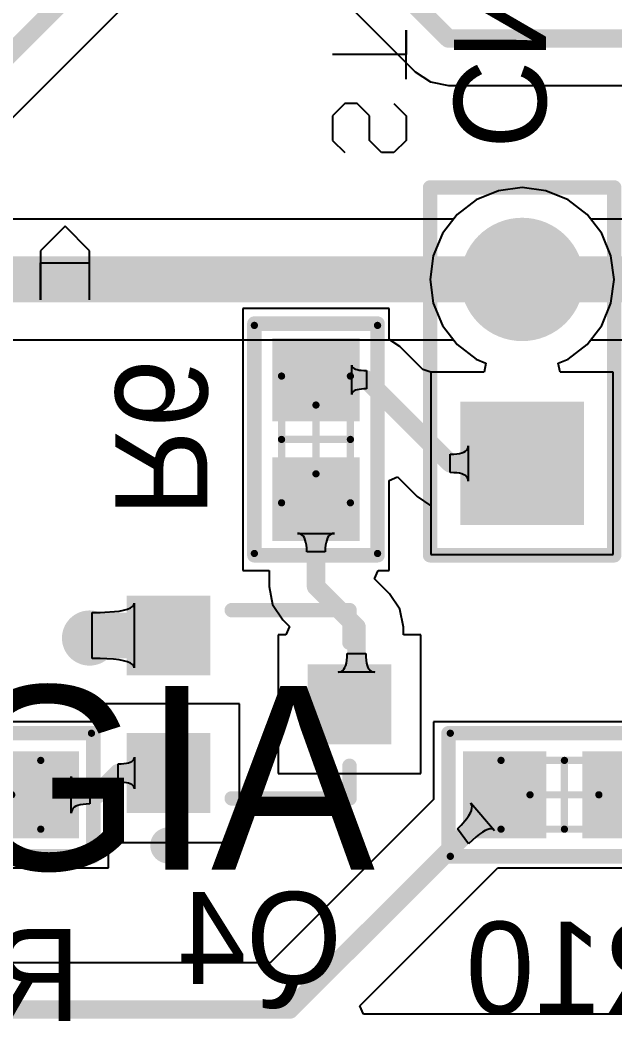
# Model space of a CAD drawing. Extents: x 8 to 204, y 9 to 177.
# Drawn here: x 156.01 to 164.22, y 20.47 to 34.29 of the extents above; entities that cross this region are included whole.
import ezdxf

# ---------------------------------------------------------------- set-up
doc = ezdxf.new("R2010")
doc.units = 0
doc.layers.get('0').update_dxf_attribs({"linetype": 'CONTINUOUS'})
for name, color, linetype in [('BOTTOMLAYER', 5, 'CONTINUOUS'), ('BOTTOMOVERLAY', 54, 'CONTINUOUS'), ('BOTTOMPASTE', 16, 'CONTINUOUS'), ('BOTTOMSOLDER', 6, 'CONTINUOUS'), ('MECHANICAL13', 56, 'CONTINUOUS'), ('MECHANICAL15', 56, 'CONTINUOUS'), ('MULTILAYER', 9, 'CONTINUOUS'), ('PADHOLELAYER', 156, 'CONTINUOUS'), ('TOPLAYER', 1, 'CONTINUOUS'), ('TOPOVERLAY', 2, 'CONTINUOUS'), ('TOPSOLDER', 216, 'CONTINUOUS'), ('VIAHOLELAYER', 16, 'CONTINUOUS')]:
    doc.layers.add(name, color=color, linetype=linetype)

# ---------------------------------------------------------------- blocks, each defined once
blk = doc.blocks.new('0603___MONTAGEM_M_QUINA_02')
at = {"layer": 'BOTTOMLAYER'}
for points in [[(-1.3, 0.5), (-1.3, -0.5), (-0.35, 0.5), (-0.35, -0.5)], [(0.35, 0.5), (0.35, -0.5), (1.3, 0.5), (1.3, -0.5)]]:
    blk.add_solid(points, dxfattribs=at)
at = {"layer": 'BOTTOMOVERLAY', "const_width": 0.2}
for points in [[(-1.6, 0.85), (-1.6, -0.85)], [(1.6, 0.85), (-1.6, 0.85)], [(1.6, 0.85), (1.6, -0.85)], [(1.6, -0.85), (-1.6, -0.85)]]:
    blk.add_lwpolyline(points, dxfattribs=at)
at = {"layer": 'BOTTOMOVERLAY', "const_width": 0.1}
for points in [[(-1.65, 0.85, 1), (-1.55, 0.85, 1)], [(-1.65, 0.85, 1), (-1.55, 0.85, 1)], [(1.55, 0.85, 1), (1.65, 0.85, 1)], [(1.55, 0.85, 1), (1.65, 0.85, 1)], [(-1.65, -0.85, 1), (-1.55, -0.85, 1)], [(-1.65, -0.85, 1), (-1.55, -0.85, 1)], [(1.55, -0.85, 1), (1.65, -0.85, 1)], [(1.55, -0.85, 1), (1.65, -0.85, 1)]]:
    blk.add_lwpolyline(points, format="xyb", close=True, dxfattribs=at)
at = {"layer": 'BOTTOMPASTE'}
for points in [[(-1.3, 0.5), (-1.3, -0.5), (-0.35, 0.5), (-0.35, -0.5)], [(0.35, 0.5), (0.35, -0.5), (1.3, 0.5), (1.3, -0.5)]]:
    blk.add_solid(points, dxfattribs=at)
at = {"layer": 'BOTTOMSOLDER'}
for points in [[(-1.402, 0.602), (-1.402, -0.602), (-0.248, 0.602), (-0.248, -0.602)], [(0.248, 0.602), (0.248, -0.602), (1.402, 0.602), (1.402, -0.602)]]:
    blk.add_solid(points, dxfattribs=at)
at = {"layer": 'MECHANICAL13', "const_width": 0.1}
for points in [[(-0.875, 0.475), (-0.875, -0.475)], [(0.875, 0.475), (-0.875, 0.475)], [(0.875, 0.475), (0.875, -0.475)], [(0.875, -0.475), (-0.875, -0.475)]]:
    blk.add_lwpolyline(points, dxfattribs=at)
at = {"layer": 'MECHANICAL13', "const_width": 0.05}
for points in [[(-0.9, 0.475, 1), (-0.85, 0.475, 1)], [(-0.9, 0.475, 1), (-0.85, 0.475, 1)], [(0.85, 0.475, 1), (0.9, 0.475, 1)], [(0.85, 0.475, 1), (0.9, 0.475, 1)], [(-0.9, -0.475, 1), (-0.85, -0.475, 1)], [(-0.9, -0.475, 1), (-0.85, -0.475, 1)], [(0.85, -0.475, 1), (0.9, -0.475, 1)], [(0.85, -0.475, 1), (0.9, -0.475, 1)]]:
    blk.add_lwpolyline(points, format="xyb", close=True, dxfattribs=at)
at = {"layer": 'MECHANICAL15', "const_width": 0.1}
for points in [[(-1.575, 0.85), (-1.575, -0.85)], [(1.575, 0.85), (-1.575, 0.85)], [(1.575, 0.85), (1.575, -0.85)], [(0, 0.475), (0, -0.475)], [(0.475, 0), (-0.475, 0)], [(1.575, -0.85), (-1.575, -0.85)]]:
    blk.add_lwpolyline(points, dxfattribs=at)
at = {"layer": 'MECHANICAL15', "const_width": 0.05}
for points in [[(-1.6, 0.85, 1), (-1.55, 0.85, 1)], [(-1.6, 0.85, 1), (-1.55, 0.85, 1)], [(1.55, 0.85, 1), (1.6, 0.85, 1)], [(1.55, 0.85, 1), (1.6, 0.85, 1)], [(-0.025, 0.475, 1), (0.025, 0.475, 1)], [(-0.5, 0, 1), (-0.45, 0, 1)], [(0.45, 0, 1), (0.5, 0, 1)], [(-0.025, -0.475, 1), (0.025, -0.475, 1)], [(-1.6, -0.85, 1), (-1.55, -0.85, 1)], [(-1.6, -0.85, 1), (-1.55, -0.85, 1)], [(1.55, -0.85, 1), (1.6, -0.85, 1)], [(1.55, -0.85, 1), (1.6, -0.85, 1)]]:
    blk.add_lwpolyline(points, format="xyb", close=True, dxfattribs=at)
blk = doc.blocks.new('0603___MONTAGEM_M_QUINA_03')
at = {"layer": 'BOTTOMLAYER'}
for points in [[(-1.3, 0.5), (-1.3, -0.5), (-0.35, 0.5), (-0.35, -0.5)], [(0.35, 0.5), (0.35, -0.5), (1.3, 0.5), (1.3, -0.5)]]:
    blk.add_solid(points, dxfattribs=at)
at = {"layer": 'BOTTOMOVERLAY', "const_width": 0.2}
for points in [[(-1.6, 0.85), (-1.6, -0.85)], [(1.6, 0.85), (-1.6, 0.85)], [(1.6, 0.85), (1.6, -0.85)], [(1.6, -0.85), (-1.6, -0.85)]]:
    blk.add_lwpolyline(points, dxfattribs=at)
at = {"layer": 'BOTTOMOVERLAY', "const_width": 0.1}
for points in [[(-1.65, 0.85, 1), (-1.55, 0.85, 1)], [(-1.65, 0.85, 1), (-1.55, 0.85, 1)], [(1.55, 0.85, 1), (1.65, 0.85, 1)], [(1.55, 0.85, 1), (1.65, 0.85, 1)], [(-1.65, -0.85, 1), (-1.55, -0.85, 1)], [(-1.65, -0.85, 1), (-1.55, -0.85, 1)], [(1.55, -0.85, 1), (1.65, -0.85, 1)], [(1.55, -0.85, 1), (1.65, -0.85, 1)]]:
    blk.add_lwpolyline(points, format="xyb", close=True, dxfattribs=at)
at = {"layer": 'BOTTOMPASTE'}
for points in [[(-1.3, 0.5), (-1.3, -0.5), (-0.35, 0.5), (-0.35, -0.5)], [(0.35, 0.5), (0.35, -0.5), (1.3, 0.5), (1.3, -0.5)]]:
    blk.add_solid(points, dxfattribs=at)
at = {"layer": 'BOTTOMSOLDER'}
for points in [[(-1.402, 0.602), (-1.402, -0.602), (-0.248, 0.602), (-0.248, -0.602)], [(0.248, 0.602), (0.248, -0.602), (1.402, 0.602), (1.402, -0.602)]]:
    blk.add_solid(points, dxfattribs=at)
at = {"layer": 'MECHANICAL13', "const_width": 0.1}
for points in [[(-0.875, 0.475), (-0.875, -0.475)], [(0.875, 0.475), (-0.875, 0.475)], [(0.875, 0.475), (0.875, -0.475)], [(0.875, -0.475), (-0.875, -0.475)]]:
    blk.add_lwpolyline(points, dxfattribs=at)
at = {"layer": 'MECHANICAL13', "const_width": 0.05}
for points in [[(-0.9, 0.475, 1), (-0.85, 0.475, 1)], [(-0.9, 0.475, 1), (-0.85, 0.475, 1)], [(0.85, 0.475, 1), (0.9, 0.475, 1)], [(0.85, 0.475, 1), (0.9, 0.475, 1)], [(-0.9, -0.475, 1), (-0.85, -0.475, 1)], [(-0.9, -0.475, 1), (-0.85, -0.475, 1)], [(0.85, -0.475, 1), (0.9, -0.475, 1)], [(0.85, -0.475, 1), (0.9, -0.475, 1)]]:
    blk.add_lwpolyline(points, format="xyb", close=True, dxfattribs=at)
at = {"layer": 'MECHANICAL15', "const_width": 0.1}
for points in [[(-1.575, 0.85), (-1.575, -0.85)], [(1.575, 0.85), (-1.575, 0.85)], [(1.575, 0.85), (1.575, -0.85)], [(0, 0.475), (0, -0.475)], [(0.475, 0), (-0.475, 0)], [(1.575, -0.85), (-1.575, -0.85)]]:
    blk.add_lwpolyline(points, dxfattribs=at)
at = {"layer": 'MECHANICAL15', "const_width": 0.05}
for points in [[(-1.6, 0.85, 1), (-1.55, 0.85, 1)], [(-1.6, 0.85, 1), (-1.55, 0.85, 1)], [(1.55, 0.85, 1), (1.6, 0.85, 1)], [(1.55, 0.85, 1), (1.6, 0.85, 1)], [(-0.025, 0.475, 1), (0.025, 0.475, 1)], [(-0.5, 0, 1), (-0.45, 0, 1)], [(0.45, 0, 1), (0.5, 0, 1)], [(-0.025, -0.475, 1), (0.025, -0.475, 1)], [(-1.6, -0.85, 1), (-1.55, -0.85, 1)], [(-1.6, -0.85, 1), (-1.55, -0.85, 1)], [(1.55, -0.85, 1), (1.6, -0.85, 1)], [(1.55, -0.85, 1), (1.6, -0.85, 1)]]:
    blk.add_lwpolyline(points, format="xyb", close=True, dxfattribs=at)
blk = doc.blocks.new('0603___MONTAGEM_M_QUINA_07')
at = {"layer": 'BOTTOMLAYER'}
for points in [[(-1.3, 0.5), (-1.3, -0.5), (-0.35, 0.5), (-0.35, -0.5)], [(0.35, 0.5), (0.35, -0.5), (1.3, 0.5), (1.3, -0.5)]]:
    blk.add_solid(points, dxfattribs=at)
at = {"layer": 'BOTTOMOVERLAY', "const_width": 0.2}
for points in [[(-1.6, 0.85), (-1.6, -0.85)], [(-1.6, 0.85), (1.6, 0.85)], [(1.6, 0.85), (1.6, -0.85)], [(-1.6, -0.85), (1.6, -0.85)]]:
    blk.add_lwpolyline(points, dxfattribs=at)
at = {"layer": 'BOTTOMOVERLAY', "const_width": 0.1}
for points in [[(-1.65, 0.85, 1), (-1.55, 0.85, 1)], [(-1.65, 0.85, 1), (-1.55, 0.85, 1)], [(1.55, 0.85, 1), (1.65, 0.85, 1)], [(1.55, 0.85, 1), (1.65, 0.85, 1)], [(-1.65, -0.85, 1), (-1.55, -0.85, 1)], [(-1.65, -0.85, 1), (-1.55, -0.85, 1)], [(1.55, -0.85, 1), (1.65, -0.85, 1)], [(1.55, -0.85, 1), (1.65, -0.85, 1)]]:
    blk.add_lwpolyline(points, format="xyb", close=True, dxfattribs=at)
at = {"layer": 'BOTTOMPASTE'}
for points in [[(-1.3, 0.5), (-1.3, -0.5), (-0.35, 0.5), (-0.35, -0.5)], [(0.35, 0.5), (0.35, -0.5), (1.3, 0.5), (1.3, -0.5)]]:
    blk.add_solid(points, dxfattribs=at)
at = {"layer": 'BOTTOMSOLDER'}
for points in [[(-1.402, 0.602), (-1.402, -0.602), (-0.248, 0.602), (-0.248, -0.602)], [(0.248, 0.602), (0.248, -0.602), (1.402, 0.602), (1.402, -0.602)]]:
    blk.add_solid(points, dxfattribs=at)
at = {"layer": 'MECHANICAL13', "const_width": 0.1}
for points in [[(-0.875, 0.475), (-0.875, -0.475)], [(-0.875, 0.475), (0.875, 0.475)], [(0.875, 0.475), (0.875, -0.475)], [(-0.875, -0.475), (0.875, -0.475)]]:
    blk.add_lwpolyline(points, dxfattribs=at)
at = {"layer": 'MECHANICAL13', "const_width": 0.05}
for points in [[(-0.9, 0.475, 1), (-0.85, 0.475, 1)], [(-0.9, 0.475, 1), (-0.85, 0.475, 1)], [(0.85, 0.475, 1), (0.9, 0.475, 1)], [(0.85, 0.475, 1), (0.9, 0.475, 1)], [(-0.9, -0.475, 1), (-0.85, -0.475, 1)], [(-0.9, -0.475, 1), (-0.85, -0.475, 1)], [(0.85, -0.475, 1), (0.9, -0.475, 1)], [(0.85, -0.475, 1), (0.9, -0.475, 1)]]:
    blk.add_lwpolyline(points, format="xyb", close=True, dxfattribs=at)
at = {"layer": 'MECHANICAL15', "const_width": 0.1}
for points in [[(-1.575, 0.85), (-1.575, -0.85)], [(-1.575, 0.85), (1.575, 0.85)], [(1.575, 0.85), (1.575, -0.85)], [(0, 0.475), (0, -0.475)], [(-0.475, 0), (0.475, 0)], [(-1.575, -0.85), (1.575, -0.85)]]:
    blk.add_lwpolyline(points, dxfattribs=at)
at = {"layer": 'MECHANICAL15', "const_width": 0.05}
for points in [[(-1.6, 0.85, 1), (-1.55, 0.85, 1)], [(-1.6, 0.85, 1), (-1.55, 0.85, 1)], [(1.55, 0.85, 1), (1.6, 0.85, 1)], [(1.55, 0.85, 1), (1.6, 0.85, 1)], [(-0.025, 0.475, 1), (0.025, 0.475, 1)], [(-0.5, 0, 1), (-0.45, 0, 1)], [(0.45, 0, 1), (0.5, 0, 1)], [(-0.025, -0.475, 1), (0.025, -0.475, 1)], [(-1.6, -0.85, 1), (-1.55, -0.85, 1)], [(-1.6, -0.85, 1), (-1.55, -0.85, 1)], [(1.55, -0.85, 1), (1.6, -0.85, 1)], [(1.55, -0.85, 1), (1.6, -0.85, 1)]]:
    blk.add_lwpolyline(points, format="xyb", close=True, dxfattribs=at)
blk = doc.blocks.new('SOT_23B_B_191')
at = {"layer": 'BOTTOMLAYER'}
for points in [[(-1.4, 0.775), (-0.5, 0.775), (-1.4, 1.725), (-0.5, 1.725)], [(0.5, 0.775), (1.4, 0.775), (0.5, 1.725), (1.4, 1.725)], [(-0.45, -1.725), (0.45, -1.725), (-0.45, -0.775), (0.45, -0.775)]]:
    blk.add_solid(points, dxfattribs=at)
at = {"layer": 'BOTTOMOVERLAY'}
for points, const_width in [([(-1.825, 1.25, 1), (-2.075, 1.25, 1)], 0.25), ([(-2.138, 1.25, 1), (-2.013, 1.25, 1)], 0.125), ([(-1.887, 1.25, 1), (-1.763, 1.25, 1)], 0.125), ([(-1.35, 0.375, 1), (-1.25, 0.375, 1)], 0.1), ([(1.25, 0.375, 1), (1.35, 0.375, 1)], 0.1), ([(-1.35, -1.25, 1), (-1.25, -1.25, 1)], 0.1), ([(-1.35, -1.25, 1), (-1.25, -1.25, 1)], 0.1), ([(-0.9, -1.25, 1), (-0.8, -1.25, 1)], 0.1), ([(0.8, -1.25, 1), (0.9, -1.25, 1)], 0.1), ([(1.25, -1.25, 1), (1.35, -1.25, 1)], 0.1), ([(1.25, -1.25, 1), (1.35, -1.25, 1)], 0.1)]:
    blk.add_lwpolyline(points, format="xyb", close=True, dxfattribs=dict(at, const_width=const_width))
at = {"layer": 'BOTTOMOVERLAY', "const_width": 0.2}
for points in [[(-1.3, 0.375), (-1.3, -1.25)], [(1.3, 0.375), (1.3, -1.25)], [(-1.3, -1.25), (-0.85, -1.25)], [(0.85, -1.25), (1.3, -1.25)]]:
    blk.add_lwpolyline(points, dxfattribs=at)
at = {"layer": 'BOTTOMPASTE'}
for points in [[(-1.4, 0.775), (-0.5, 0.775), (-1.4, 1.725), (-0.5, 1.725)], [(0.5, 0.775), (1.4, 0.775), (0.5, 1.725), (1.4, 1.725)], [(-0.45, -1.725), (0.45, -1.725), (-0.45, -0.775), (0.45, -0.775)]]:
    blk.add_solid(points, dxfattribs=at)
at = {"layer": 'BOTTOMSOLDER'}
for points in [[(-1.502, 0.673), (-0.398, 0.673), (-1.502, 1.827), (-0.398, 1.827)], [(0.398, 0.673), (1.502, 0.673), (0.398, 1.827), (1.502, 1.827)], [(-0.552, -1.827), (0.552, -1.827), (-0.552, -0.673), (0.552, -0.673)]]:
    blk.add_solid(points, dxfattribs=at)
blk = doc.blocks.new('HDR1X2_B_208')
at = {"layer": 'BOTTOMLAYER', "const_width": 0.75}
blk.add_lwpolyline([(2.165, 0, 1), (2.915, 0, 1)], format="xyb", close=True, dxfattribs=at)
at = {"layer": 'BOTTOMLAYER'}
blk.add_solid([(-0.75, -0.75), (0.75, -0.75), (-0.75, 0.75), (0.75, 0.75)], dxfattribs=at)
at = {"layer": 'BOTTOMOVERLAY', "const_width": 0.2}
for points in [[(-1.27, 1.27), (-1.27, -1.27)], [(-1.27, 1.27), (3.81, 1.27)], [(3.81, 1.27), (3.81, -1.27)], [(-1.27, -1.27), (3.81, -1.27)]]:
    blk.add_lwpolyline(points, dxfattribs=at)
at = {"layer": 'BOTTOMOVERLAY', "const_width": 0.1}
for points in [[(-1.32, 1.27, 1), (-1.22, 1.27, 1)], [(-1.32, 1.27, 1), (-1.22, 1.27, 1)], [(3.76, 1.27, 1), (3.86, 1.27, 1)], [(3.76, 1.27, 1), (3.86, 1.27, 1)], [(-1.32, -1.27, 1), (-1.22, -1.27, 1)], [(-1.32, -1.27, 1), (-1.22, -1.27, 1)], [(3.76, -1.27, 1), (3.86, -1.27, 1)], [(3.76, -1.27, 1), (3.86, -1.27, 1)]]:
    blk.add_lwpolyline(points, format="xyb", close=True, dxfattribs=at)
at = {"layer": 'BOTTOMSOLDER', "const_width": 0.852}
blk.add_lwpolyline([(2.114, 0, 1), (2.966, 0, 1)], format="xyb", close=True, dxfattribs=at)
at = {"layer": 'BOTTOMSOLDER'}
blk.add_solid([(-0.852, -0.852), (0.852, -0.852), (-0.852, 0.852), (0.852, 0.852)], dxfattribs=at)
at = {"layer": 'MULTILAYER', "const_width": 0.75}
blk.add_lwpolyline([(2.165, 0, 1), (2.915, 0, 1)], format="xyb", close=True, dxfattribs=at)
at = {"layer": 'MULTILAYER'}
blk.add_solid([(-0.75, -0.75), (0.75, -0.75), (-0.75, 0.75), (0.75, 0.75)], dxfattribs=at)
at = {"layer": 'PADHOLELAYER', "const_width": 0.45}
for points in [[(-0.225, 0, 1), (0.225, 0, 1)], [(2.315, 0, 1), (2.765, 0, 1)]]:
    blk.add_lwpolyline(points, format="xyb", close=True, dxfattribs=at)
at = {"layer": 'TOPLAYER', "const_width": 0.75}
blk.add_lwpolyline([(2.165, 0, 1), (2.915, 0, 1)], format="xyb", close=True, dxfattribs=at)
at = {"layer": 'TOPLAYER'}
blk.add_solid([(-0.75, -0.75), (0.75, -0.75), (-0.75, 0.75), (0.75, 0.75)], dxfattribs=at)
at = {"layer": 'TOPSOLDER', "const_width": 0.852}
blk.add_lwpolyline([(2.114, 0, 1), (2.966, 0, 1)], format="xyb", close=True, dxfattribs=at)
at = {"layer": 'TOPSOLDER'}
blk.add_solid([(-0.852, -0.852), (0.852, -0.852), (-0.852, 0.852), (0.852, 0.852)], dxfattribs=at)

msp = doc.modelspace()

# ---------------------------------------------------------------- linework, layer by layer
at = {"layer": 'BOTTOMLAYER'}
for p, q in [((155.271, 32.308), (159.239, 36.276)), ((160.128, 34.918), (161.467, 33.578)), ((161.467, 33.578), (161.677, 33.438)), ((161.677, 33.438), (161.925, 33.389)), ((161.925, 33.389), (176.911, 33.389)), ((162.941, 31.977), (162.613, 31.934)), ((163.269, 31.934), (162.941, 31.977)), ((162.307, 31.807), (162.044, 31.606)), ((162.613, 31.934), (162.307, 31.807)), ((163.575, 31.807), (163.269, 31.934)), ((163.838, 31.606), (163.575, 31.807)), ((162.044, 31.606), (161.842, 31.343)), ((164.04, 31.343), (163.838, 31.606)), ((161.842, 31.343), (161.715, 31.037)), ((164.167, 31.037), (164.04, 31.343)), ((161.715, 31.037), (161.672, 30.709)), ((164.21, 30.709), (164.167, 31.037)), ((161.672, 30.709), (161.715, 30.38)), ((164.167, 30.38), (164.21, 30.709)), ((161.104, 30.307), (159.088, 30.307)), ((159.088, 30.307), (159.088, 28.341)), ((161.104, 29.881), (161.104, 30.307)), ((161.715, 30.38), (161.842, 30.074)), ((164.04, 30.074), (164.167, 30.38)), ((161.842, 30.074), (162.044, 29.811)), ((163.838, 29.811), (164.04, 30.074)), ((161.253, 29.781), (161.104, 29.881)), ((161.569, 29.465), (161.253, 29.781)), ((162.044, 29.811), (162.307, 29.61)), ((163.575, 29.61), (163.838, 29.811)), ((162.307, 29.61), (162.442, 29.554)), ((163.44, 29.554), (163.575, 29.61)), ((160.59, 29.121), (160.59, 29.526)), ((160.59, 29.526), (160.592, 29.512)), ((160.592, 29.512), (160.598, 29.499)), ((160.598, 29.499), (160.609, 29.487)), ((160.609, 29.487), (160.623, 29.478)), ((160.623, 29.478), (160.641, 29.469)), ((160.641, 29.469), (160.664, 29.463)), ((160.664, 29.463), (160.691, 29.457)), ((160.691, 29.457), (160.721, 29.454)), ((160.721, 29.454), (160.756, 29.451)), ((160.756, 29.451), (160.795, 29.451)), ((160.795, 29.451), (160.795, 29.197)), ((161.683, 29.427), (161.569, 29.465)), ((162.442, 29.554), (162.417, 29.427)), ((163.465, 29.427), (163.44, 29.554)), ((162.417, 29.427), (161.683, 29.427)), ((161.683, 29.427), (161.683, 29.427)), ((161.683, 29.427), (161.683, 29.427)), ((164.199, 29.427), (163.465, 29.427)), ((164.199, 26.911), (164.199, 29.427)), ((160.641, 29.178), (160.623, 29.17)), ((160.664, 29.185), (160.641, 29.178)), ((160.691, 29.19), (160.664, 29.185)), ((160.756, 29.196), (160.691, 29.19)), ((160.795, 29.197), (160.756, 29.196)), ((160.592, 29.136), (160.59, 29.121)), ((160.598, 29.148), (160.592, 29.136)), ((160.609, 29.16), (160.598, 29.148)), ((160.623, 29.17), (160.609, 29.16)), ((162.158, 28.338), (162.175, 28.353)), ((162.175, 28.353), (162.187, 28.37)), ((162.187, 28.37), (162.195, 28.39)), ((162.195, 28.39), (162.197, 28.412)), ((162.197, 28.412), (162.197, 27.925)), ((159.088, 28.341), (159.088, 26.691)), ((161.95, 28.296), (161.997, 28.297)), ((161.95, 28.042), (161.95, 28.296)), ((161.997, 28.297), (162.039, 28.3)), ((162.039, 28.3), (162.076, 28.306)), ((162.076, 28.306), (162.108, 28.314)), ((162.108, 28.314), (162.135, 28.325)), ((162.135, 28.325), (162.158, 28.338)), ((161.104, 27.933), (161.222, 27.982)), ((161.104, 26.691), (161.104, 27.933)), ((161.222, 27.982), (161.493, 27.711)), ((161.997, 28.04), (161.95, 28.042)), ((162.039, 28.037), (161.997, 28.04)), ((162.076, 28.031), (162.039, 28.037)), ((162.108, 28.023), (162.076, 28.031)), ((162.135, 28.012), (162.108, 28.023)), ((162.158, 28), (162.135, 28.012)), ((162.175, 27.984), (162.158, 28)), ((162.187, 27.967), (162.175, 27.984)), ((162.195, 27.947), (162.187, 27.967)), ((162.197, 27.925), (162.195, 27.947)), ((161.493, 27.711), (161.683, 27.584)), ((161.683, 27.584), (161.683, 26.911)), ((159.866, 27.199), (159.842, 27.202)), ((159.842, 27.202), (160.35, 27.202)), ((159.888, 27.191), (159.866, 27.199)), ((159.907, 27.179), (159.888, 27.191)), ((159.923, 27.161), (159.907, 27.179)), ((159.937, 27.138), (159.923, 27.161)), ((159.949, 27.11), (159.937, 27.138)), ((159.958, 27.077), (159.949, 27.11)), ((160.244, 27.11), (160.235, 27.077)), ((160.255, 27.138), (160.244, 27.11)), ((160.269, 27.161), (160.255, 27.138)), ((160.285, 27.179), (160.269, 27.161)), ((160.304, 27.191), (160.285, 27.179)), ((160.326, 27.199), (160.304, 27.191)), ((160.35, 27.202), (160.326, 27.199)), ((159.964, 27.039), (159.958, 27.077)), ((159.968, 26.996), (159.964, 27.039)), ((159.969, 26.948), (159.968, 26.996)), ((160.224, 26.996), (160.223, 26.948)), ((160.228, 27.039), (160.224, 26.996)), ((160.235, 27.077), (160.228, 27.039)), ((160.223, 26.948), (159.969, 26.948)), ((161.683, 26.911), (164.199, 26.911)), ((159.088, 26.691), (159.449, 26.691)), ((159.449, 26.691), (159.449, 26.467)), ((160.905, 26.573), (160.954, 26.691)), ((160.954, 26.691), (161.104, 26.691)), ((161.113, 26.366), (160.905, 26.573)), ((159.449, 26.467), (159.498, 26.219)), ((161.253, 26.156), (161.113, 26.366)), ((157.118, 26.11), (157.378, 26.129)), ((157.378, 26.129), (157.442, 26.141)), ((157.442, 26.141), (157.494, 26.155)), ((157.494, 26.155), (157.535, 26.172)), ((157.535, 26.172), (157.564, 26.192)), ((157.564, 26.192), (157.581, 26.214)), ((157.581, 26.214), (157.587, 26.238)), ((157.587, 26.238), (157.587, 25.344)), ((159.498, 26.219), (159.638, 26.009)), ((161.302, 25.908), (161.253, 26.156)), ((157.008, 26.109), (157.118, 26.11)), ((157.008, 25.474), (157.008, 26.109)), ((159.638, 26.009), (159.731, 25.917)), ((159.731, 25.917), (159.682, 25.799)), ((161.302, 25.799), (161.302, 25.908)), ((159.682, 25.799), (159.576, 25.799)), ((159.576, 25.799), (159.576, 23.883)), ((161.542, 25.799), (161.302, 25.799)), ((161.542, 23.883), (161.542, 25.799)), ((157.118, 25.472), (157.008, 25.474)), ((157.303, 25.462), (157.118, 25.472)), ((157.378, 25.453), (157.303, 25.462)), ((157.442, 25.441), (157.378, 25.453)), ((157.494, 25.427), (157.442, 25.441)), ((160.517, 25.411), (160.523, 25.45)), ((160.523, 25.45), (160.527, 25.493)), ((160.527, 25.493), (160.528, 25.542)), ((160.528, 25.542), (160.782, 25.542)), ((160.782, 25.542), (160.783, 25.493)), ((160.783, 25.493), (160.787, 25.45)), ((160.787, 25.45), (160.793, 25.411)), ((157.535, 25.41), (157.494, 25.427)), ((157.564, 25.391), (157.535, 25.41)), ((157.581, 25.369), (157.564, 25.391)), ((157.587, 25.344), (157.581, 25.369)), ((160.447, 25.295), (160.466, 25.308)), ((160.466, 25.308), (160.482, 25.326)), ((160.482, 25.326), (160.496, 25.349)), ((160.496, 25.349), (160.508, 25.378)), ((160.508, 25.378), (160.517, 25.411)), ((160.793, 25.411), (160.802, 25.378)), ((160.802, 25.378), (160.814, 25.349)), ((160.814, 25.349), (160.828, 25.326)), ((160.828, 25.326), (160.844, 25.308)), ((160.844, 25.308), (160.863, 25.295)), ((160.401, 25.285), (160.425, 25.288)), ((160.909, 25.285), (160.401, 25.285)), ((160.425, 25.288), (160.447, 25.295)), ((160.863, 25.295), (160.885, 25.288)), ((160.885, 25.288), (160.909, 25.285)), ((159.042, 24.849), (157.076, 24.849)), ((157.076, 24.849), (157.076, 24.599)), ((159.042, 22.933), (159.042, 24.849)), ((157.076, 24.599), (153.795, 24.599)), ((165.305, 24.599), (161.717, 24.599)), ((161.717, 24.599), (161.717, 23.524)), ((157.554, 24.051), (157.57, 24.063)), ((157.57, 24.063), (157.581, 24.077)), ((157.581, 24.077), (157.588, 24.092)), ((157.588, 24.092), (157.59, 24.11)), ((157.59, 24.11), (157.59, 23.673)), ((157.368, 24.018), (157.41, 24.019)), ((157.368, 23.764), (157.368, 24.018)), ((157.41, 24.019), (157.481, 24.026)), ((157.481, 24.026), (157.51, 24.033)), ((157.51, 24.033), (157.534, 24.041)), ((157.534, 24.041), (157.554, 24.051)), ((156.72, 23.337), (156.72, 23.845)), ((156.72, 23.845), (156.722, 23.821)), ((156.722, 23.821), (156.73, 23.799)), ((156.73, 23.799), (156.742, 23.78)), ((156.742, 23.78), (156.76, 23.764)), ((159.576, 23.883), (161.542, 23.883)), ((156.76, 23.764), (156.783, 23.75)), ((156.783, 23.75), (156.811, 23.739)), ((156.811, 23.739), (156.844, 23.73)), ((156.844, 23.73), (156.882, 23.723)), ((156.882, 23.723), (156.925, 23.719)), ((156.925, 23.719), (156.974, 23.718)), ((156.974, 23.718), (156.974, 23.464)), ((157.41, 23.763), (157.368, 23.764)), ((157.448, 23.761), (157.41, 23.763)), ((157.481, 23.756), (157.448, 23.761)), ((157.51, 23.75), (157.481, 23.756)), ((157.534, 23.741), (157.51, 23.75)), ((157.554, 23.731), (157.534, 23.741)), ((157.57, 23.719), (157.554, 23.731)), ((157.581, 23.706), (157.57, 23.719)), ((157.588, 23.69), (157.581, 23.706)), ((157.59, 23.673), (157.588, 23.69)), ((161.717, 23.524), (159.466, 21.272)), ((161.717, 23.524), (161.717, 23.524)), ((156.73, 23.383), (156.722, 23.361)), ((156.742, 23.402), (156.73, 23.383)), ((156.76, 23.418), (156.742, 23.402)), ((156.783, 23.432), (156.76, 23.418)), ((156.811, 23.444), (156.783, 23.432)), ((156.844, 23.453), (156.811, 23.444)), ((156.882, 23.459), (156.844, 23.453)), ((156.925, 23.463), (156.882, 23.459)), ((156.974, 23.464), (156.925, 23.463)), ((162.227, 23.341), (162.241, 23.376)), ((162.244, 23.458), (162.231, 23.478)), ((162.231, 23.478), (162.562, 23.097)), ((162.241, 23.376), (162.249, 23.406)), ((162.25, 23.434), (162.244, 23.458)), ((162.249, 23.406), (162.25, 23.434)), ((156.722, 23.361), (156.72, 23.337)), ((162.098, 23.17), (162.176, 23.263)), ((162.176, 23.263), (162.205, 23.304)), ((162.205, 23.304), (162.227, 23.341)), ((162.049, 23.119), (162.098, 23.17)), ((162.203, 22.915), (162.049, 23.119)), ((162.432, 23.099), (162.394, 23.077)), ((162.466, 23.113), (162.432, 23.099)), ((162.496, 23.121), (162.466, 23.113)), ((162.522, 23.12), (162.496, 23.121)), ((162.544, 23.112), (162.522, 23.12)), ((162.562, 23.097), (162.544, 23.112)), ((162.306, 23.011), (162.203, 22.915)), ((162.352, 23.047), (162.306, 23.011)), ((162.394, 23.077), (162.352, 23.047)), ((157.231, 22.583), (157.231, 22.933)), ((157.231, 22.933), (159.042, 22.933)), ((154.514, 22.583), (157.231, 22.583)), ((160.703, 20.678), (162.607, 22.582)), ((162.607, 22.582), (162.611, 22.582)), ((162.611, 22.582), (162.617, 22.583)), ((162.617, 22.583), (165.333, 22.583)), ((159.466, 21.272), (153.36, 21.272)), ((160.752, 20.561), (160.703, 20.678)), ((167.035, 20.561), (160.752, 20.561))]:
    msp.add_line(p, q, dxfattribs=at)
for points, const_width in [([(154.813, 32.766), (160.401, 38.354)], 0.254), ([(160.147, 35.814), (161.925, 34.036)], 0.254), ([(161.925, 34.036), (176.911, 34.036)], 0.254), ([(160.096, 29.324), (160.795, 29.324)], 0.254), ([(160.795, 29.324), (161.95, 28.169)], 0.254), ([(161.95, 28.169), (162.941, 28.169)], 0.254), ([(160.096, 26.467), (160.096, 27.674)], 0.254), ([(160.096, 26.467), (160.655, 25.908)], 0.254), ([(156.972, 25.756), (157.008, 25.791)], 0.635), ([(157.008, 25.791), (158.059, 25.791)], 0.635), ([(160.655, 24.937), (160.655, 25.908)], 0.254), ([(157.068, 23.591), (157.368, 23.891)], 0.254), ([(157.368, 23.891), (158.059, 23.891)], 0.254), ([(156.248, 23.591), (157.068, 23.591)], 0.254), ([(159.734, 20.625), (162.7, 23.591)], 0.254), ([(35.814, 20.625), (159.734, 20.625)], 0.254)]:
    msp.add_lwpolyline(points, dxfattribs=dict(at, const_width=const_width))
for points, const_width in [([(161.862, 34.036, 1), (161.988, 34.036, 1)], 0.127), ([(161.862, 34.036, 1), (161.988, 34.036, 1)], 0.127), ([(160.033, 29.324, 1), (160.16, 29.324, 1)], 0.127), ([(160.732, 29.324, 1), (160.859, 29.324, 1)], 0.127), ([(160.732, 29.324, 1), (160.859, 29.324, 1)], 0.127), ([(161.887, 28.169, 1), (162.014, 28.169, 1)], 0.127), ([(161.887, 28.169, 1), (162.014, 28.169, 1)], 0.127), ([(162.877, 28.169, 1), (163.005, 28.169, 1)], 0.127), ([(160.033, 27.674, 1), (160.16, 27.674, 1)], 0.127), ([(160.033, 26.467, 1), (160.16, 26.467, 1)], 0.127), ([(160.033, 26.467, 1), (160.16, 26.467, 1)], 0.127), ([(156.781, 25.756, 1), (157.162, 25.756, 1)], 0.381), ([(156.813, 25.756, 1), (157.131, 25.756, 1)], 0.318), ([(156.849, 25.791, 1), (157.166, 25.791, 1)], 0.318), ([(156.849, 25.791, 1), (157.166, 25.791, 1)], 0.318), ([(157.9, 25.791, 1), (158.218, 25.791, 1)], 0.318), ([(160.591, 25.908, 1), (160.719, 25.908, 1)], 0.127), ([(160.591, 25.908, 1), (160.719, 25.908, 1)], 0.127), ([(160.591, 24.937, 1), (160.719, 24.937, 1)], 0.127), ([(157.305, 23.891, 1), (157.432, 23.891, 1)], 0.127), ([(157.305, 23.891, 1), (157.432, 23.891, 1)], 0.127), ([(157.995, 23.891, 1), (158.122, 23.891, 1)], 0.127), ([(156.184, 23.591, 1), (156.311, 23.591, 1)], 0.127), ([(157.005, 23.591, 1), (157.132, 23.591, 1)], 0.127), ([(157.005, 23.591, 1), (157.132, 23.591, 1)], 0.127), ([(162.637, 23.591, 1), (162.764, 23.591, 1)], 0.127), ([(159.67, 20.625, 1), (159.797, 20.625, 1)], 0.127), ([(159.67, 20.625, 1), (159.797, 20.625, 1)], 0.127)]:
    msp.add_lwpolyline(points, format="xyb", close=True, dxfattribs=dict(at, const_width=const_width))
at = {"layer": 'BOTTOMOVERLAY'}
for p, q in [((161.34, 33.477), (161.34, 34.154)), ((161.34, 34.154), (161.34, 33.815)), ((161.34, 33.815), (160.325, 33.815)), ((160.494, 33.138), (160.325, 32.969)), ((160.663, 33.138), (160.494, 33.138)), ((160.833, 32.969), (160.663, 33.138)), ((161.171, 33.138), (161.34, 32.969)), ((160.325, 32.969), (160.325, 32.63)), ((160.833, 32.63), (160.833, 32.969)), ((161.34, 32.969), (161.34, 32.63)), ((160.325, 32.63), (160.494, 32.461)), ((161.002, 32.461), (160.833, 32.63)), ((161.34, 32.63), (161.171, 32.461)), ((161.171, 32.461), (161.002, 32.461)), ((156.633, 31.445), (156.295, 31.106)), ((156.972, 31.106), (156.633, 31.445)), ((156.295, 31.106), (156.295, 30.429)), ((156.972, 30.429), (156.972, 31.106)), ((156.295, 30.429), (156.295, 30.937)), ((156.295, 30.937), (156.972, 30.937))]:
    msp.add_line(p, q, dxfattribs=at)
at = {"layer": 'MULTILAYER', "const_width": 0.381}
msp.add_lwpolyline([(156.781, 25.756, 1), (157.162, 25.756, 1)], format="xyb", close=True, dxfattribs=at)
at = {"layer": 'TOPLAYER'}
for p, q in [((162.941, 31.977), (162.613, 31.934)), ((163.269, 31.934), (162.941, 31.977)), ((162.307, 31.807), (162.044, 31.606)), ((162.613, 31.934), (162.307, 31.807)), ((163.575, 31.807), (163.269, 31.934)), ((163.838, 31.606), (163.575, 31.807)), ((161.994, 31.541), (155.48, 31.541)), ((162.044, 31.606), (161.994, 31.541)), ((163.888, 31.541), (163.838, 31.606)), ((170.275, 31.541), (163.888, 31.541)), ((155.48, 29.876), (161.994, 29.876)), ((161.994, 29.876), (162.044, 29.811)), ((163.838, 29.811), (163.888, 29.876)), ((163.888, 29.876), (170.275, 29.876)), ((162.044, 29.811), (162.307, 29.61)), ((163.575, 29.61), (163.838, 29.811)), ((162.307, 29.61), (162.442, 29.554)), ((163.44, 29.554), (163.575, 29.61)), ((162.442, 29.554), (162.417, 29.427)), ((163.465, 29.427), (163.44, 29.554)), ((162.417, 29.427), (161.683, 29.427)), ((161.683, 29.427), (161.683, 26.911)), ((164.199, 29.427), (163.465, 29.427)), ((164.199, 26.911), (164.199, 29.427)), ((161.683, 26.911), (164.199, 26.911))]:
    msp.add_line(p, q, dxfattribs=at)
at = {"layer": 'TOPLAYER', "const_width": 0.635}
for points in [[(154.534, 30.709), (162.941, 30.709)], [(162.941, 30.709), (171.221, 30.709)]]:
    msp.add_lwpolyline(points, dxfattribs=at)
at = {"layer": 'TOPLAYER'}
for points, const_width in [([(162.782, 30.709, 1), (163.1, 30.709, 1)], 0.318), ([(162.782, 30.709, 1), (163.1, 30.709, 1)], 0.318), ([(156.781, 25.756, 1), (157.162, 25.756, 1)], 0.381)]:
    msp.add_lwpolyline(points, format="xyb", close=True, dxfattribs=dict(at, const_width=const_width))
at = {"layer": 'VIAHOLELAYER', "const_width": 0.191}
msp.add_lwpolyline([(156.877, 25.756, 1), (157.067, 25.756, 1)], format="xyb", close=True, dxfattribs=at)

# ---------------------------------------------------------------- block references
for name, p, rotation in [('HDR1X2_B_208', (162.941, 28.169), 90), ('0603___MONTAGEM_M_QUINA_07', (160.096, 28.499), 90), ('SOT_23B_B_191', (159.309, 24.841), 90), ('0603___MONTAGEM_M_QUINA_02', (155.423, 23.591), 180), ('0603___MONTAGEM_M_QUINA_03', (163.525, 23.591), 180)]:
    msp.add_blockref(name, p, dxfattribs=dict(rotation=rotation))

# ---------------------------------------------------------------- texts
at = {"layer": 'BOTTOMOVERLAY', "text_generation_flag": 2}
for s, p in [('CN4', (162.001, 32.512)), ('R6', (157.328, 27.432))]:
    msp.add_text(s, height=1.27, rotation=270, dxfattribs=at).set_placement(p)
for s, p in [('Q4', (160.452, 20.98)), ('R10', (165.278, 20.569)), ('R11', (156.845, 20.467))]:
    msp.add_text(s, height=1.27, dxfattribs=at).set_placement(p)
at = {"layer": 'TOPOVERLAY'}
msp.add_text('IMT - INSTITUTO MAUÁ DE TECNOLOGIA', height=2.54, rotation=360, dxfattribs=at).set_placement((94.488, 22.555))

doc.saveas('drawing.dxf')
